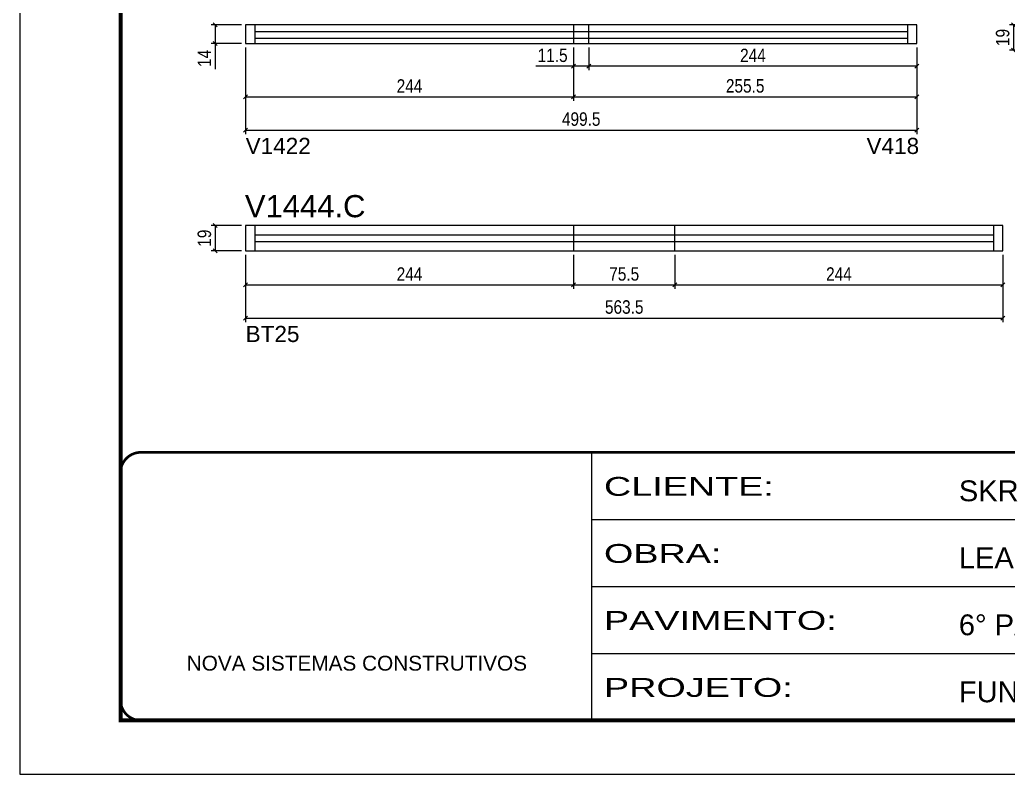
# Model space of a CAD drawing. Extents: x 1959 to 8212, y 239 to 4735.
# Drawn here: x 3557 to 4293, y 2537 to 3097 of the extents above; entities that cross this region are included whole.
import ezdxf

# ---------------------------------------------------------------- set-up
doc = ezdxf.new("R2010")
doc.units = 0
doc.linetypes.add('CONTINUO', pattern=[0])
doc.linetypes.add('DASHED', pattern=[0.75, 0.5, -0.25])
for name, color, linetype in [('5', 5, 'Continuous'), ('COTA', 241, 'Continuous'), ('NOMENCLATURA', 7, 'Continuous'), ('Painéis', 200, 'Continuous'), ('SARR_2.2x7', 40, 'Continuous'), ('SARR_EDITAR', 141, 'Continuous')]:
    doc.layers.add(name, color=color, linetype=linetype)
doc.layers.add('Folhas', color=255, linetype='Continuous', lineweight=9)
doc.layers.add('SARRAFO DE PRESSAO', color=251, linetype='DASHED', lineweight=9)
doc.styles.add('ARIAL', font='arial.ttf')
doc.styles.add('COTA TECNICA', font='techl___.ttf', dxfattribs={"height": 10})
doc.styles.add('COTA TECNICA-50', font='techl___.ttf', dxfattribs={"height": 10})
doc.styles.get("Standard").update_dxf_attribs({"font": 'arial.ttf'})
doc.styles.add('Tecnologia', font='')
doc.styles.get('Tecnologia').set_extended_font_data('Forgotten Futurist')
doc.dimstyles.new('COTA PAINEL-50', dxfattribs={"dimtxt": 10, "dimasz": 3, "dimexe": 3, "dimexo": 3, "dimgap": 3, "dimtad": 1, "dimdec": 1, "dimzin": 12, "dimdsep": 46, "dimtxsty": 'COTA TECNICA-50', "dimblk1": 'OBLIQUE', "dimblk2": 'OBLIQUE', "dimsah": 1, "dimcen": 0.9, "dimclrd": 4, "dimclre": 4, "dimclrt": 240, "dimadec": 1, "dimazin": 3, "dimtfac": 1, "dimtdec": 1, "dimtmove": 0, "dimatfit": 3, "dimfxl": 1, "dimtolj": 1, "dimtzin": 12, "dimarcsym": 0})
doc.dimstyles.new('PAINEL', dxfattribs={"dimtxt": 10, "dimasz": 3, "dimexe": 3, "dimexo": 3, "dimgap": 3, "dimtad": 1, "dimdec": 1, "dimzin": 12, "dimdsep": 46, "dimtxsty": 'COTA TECNICA', "dimblk1": 'OBLIQUE', "dimblk2": 'OBLIQUE', "dimsah": 1, "dimcen": 0.9, "dimclrd": 4, "dimclre": 4, "dimclrt": 240, "dimadec": 1, "dimazin": 3, "dimtfac": 1, "dimtdec": 1, "dimtmove": 0, "dimatfit": 3, "dimfxl": 1, "dimtolj": 1, "dimtzin": 12, "dimarcsym": 0})

# ---------------------------------------------------------------- blocks, each defined once
blk = doc.blocks.new('9999999999')
at = {"color": 30, "linetype": 'CONTINUO'}
for p, q in [((98564.56, 34230.21), (98564.56, 34429.45)), ((98564.56, 34379.64), (99583.98, 34379.64)), ((98564.56, 34329.83), (99487.98, 34329.83)), ((98564.56, 34280.02), (99487.98, 34280.02))]:
    blk.add_line(p, q, dxfattribs=at)
at = {"color": 30, "linetype": 'CONTINUO', "const_width": 2}
blk.add_lwpolyline([(99583.98, 34230.21), (99583.98, 34414.45, 0.414214), (99568.98, 34429.45), (98228.98, 34429.45, 0.414214), (98213.98, 34414.45), (98213.98, 34245.21, 0.414214), (98228.98, 34230.21), (99583.98, 34230.21)], format="xyb", dxfattribs=at)
at = {"layer": 'Folhas'}
blk.add_lwpolyline([(98138.98, 34190.21), (99623.98, 34190.21), (99623.98, 35240.21), (98138.98, 35240.21)], close=True, dxfattribs=at)
at = {"layer": 'Folhas', "color": 30, "const_width": 3}
blk.add_lwpolyline([(98213.98, 34230.21), (99583.98, 34230.21), (99583.98, 35200.21), (98213.98, 35200.21)], close=True, dxfattribs=at)
at = {"color": 7, "linetype": 'Continuous', "ltscale": 5, "style": 'ARIAL'}
for s, height, p in [('SKR', 15.483, (98837.68, 34393.13)), ('LEAF LOEFGREN', 15.4829, (98837.68, 34343.32)), ('6° PAVIMENTO', 15.4829, (98837.68, 34293.51)), ('NOVA SISTEMAS CONSTRUTIVOS', 11.0592, (98263.19, 34267.21)), ('FUNDO DE VIGAS', 15.4829, (98837.68, 34243.7))]:
    blk.add_text(s, height=height, dxfattribs=at).set_placement(p)
at = {"layer": 'Folhas', "color": 7, "style": 'Tecnologia', "width": 1.5}
for s, p in [('CLIENTE:', (98573.65, 34397.17)), ('OBRA:', (98573.65, 34347.31)), ('PAVIMENTO:', (98573.65, 34297.5)), ('PROJETO:', (98573.65, 34247.69))]:
    blk.add_text(s, height=14, dxfattribs=at).set_placement(p)
blk = doc.blocks.new('_Oblique')
at = {"color": 0, "linetype": 'ByBlock', "lineweight": -2}
blk.add_line((-0.5, -0.5), (0.5, 0.5), dxfattribs=at)
blk = doc.blocks.new('*D85')
at = {"layer": 'COTA', "color": 4, "linetype": 'ByBlock', "lineweight": -2, "transparency": 16777216}
for p, q in [((3725.24, 3076.82), (3725.24, 3012.48)), ((4224.74, 3076.82), (4224.74, 3012.48)), ((3725.24, 3015.48), (4224.74, 3015.48))]:
    blk.add_line(p, q, dxfattribs=at)
at = {"layer": 'Defpoints', "color": 0, "linetype": 'ByBlock', "transparency": 16777216}
for p in [(3725.24, 3079.82), (4224.74, 3079.82), (4224.74, 3015.48)]:
    blk.add_point(p, dxfattribs=at)
at = {"layer": 'COTA', "color": 4, "linetype": 'ByBlock', "lineweight": -2, "transparency": 16777216, "xscale": 3, "yscale": 3, "zscale": 3, "rotation": 180}
blk.add_blockref('_Oblique', (3725.24, 3015.48), dxfattribs=at)
at = {"layer": 'COTA', "color": 4, "linetype": 'ByBlock', "lineweight": -2, "transparency": 16777216, "xscale": 3, "yscale": 3, "zscale": 3}
blk.add_blockref('_Oblique', (4224.74, 3015.48), dxfattribs=at)
at = {"layer": 'COTA', "color": 240, "linetype": 'ByBlock', "transparency": 16777216, "insert": (3974.99, 3023.61), "char_height": 10, "attachment_point": 5, "style": 'COTA TECNICA-50'}
blk.add_mtext('\\A1;499.5', dxfattribs=at)
blk = doc.blocks.new('*D86')
at = {"layer": 'COTA', "color": 4, "lineweight": -2, "transparency": 16777216}
for p, q in [((3722.24, 3093.82), (3699.74, 3093.82)), ((3702.74, 3093.82), (3702.74, 3079.82)), ((3722.24, 3079.82), (3699.74, 3079.82)), ((3702.74, 3079.82), (3702.74, 3060.7))]:
    blk.add_line(p, q, dxfattribs=at)
at = {"layer": 'Defpoints', "color": 0, "transparency": 16777216}
for p in [(3725.24, 3093.82), (3702.74, 3079.82), (3725.24, 3079.82)]:
    blk.add_point(p, dxfattribs=at)
at = {"layer": 'COTA', "color": 4, "lineweight": -2, "transparency": 16777216, "xscale": 3, "yscale": 3, "zscale": 3}
for p, rotation in [((3702.74, 3093.82), 90), ((3702.74, 3079.82), 270)]:
    blk.add_blockref('_Oblique', p, dxfattribs=dict(at, rotation=rotation))
at = {"layer": 'COTA', "color": 240, "transparency": 16777216, "insert": (3694.67, 3068.76), "char_height": 10, "attachment_point": 5, "rotation": 90, "style": 'COTA TECNICA'}
blk.add_mtext('\\A1;14', dxfattribs=at)
blk = doc.blocks.new('*D87')
at = {"layer": 'COTA', "color": 4, "lineweight": -2, "transparency": 16777216}
for p, q in [((3725.24, 3076.82), (3725.24, 3037.17)), ((3969.24, 3076.82), (3969.24, 3037.17)), ((3725.24, 3040.17), (3969.24, 3040.17))]:
    blk.add_line(p, q, dxfattribs=at)
at = {"layer": 'Defpoints', "color": 0, "transparency": 16777216}
for p in [(3725.24, 3079.82), (3969.24, 3079.82), (3969.24, 3040.17)]:
    blk.add_point(p, dxfattribs=at)
at = {"layer": 'COTA', "color": 4, "lineweight": -2, "transparency": 16777216, "xscale": 3, "yscale": 3, "zscale": 3, "rotation": 180}
blk.add_blockref('_Oblique', (3725.24, 3040.17), dxfattribs=at)
at = {"layer": 'COTA', "color": 4, "lineweight": -2, "transparency": 16777216, "xscale": 3, "yscale": 3, "zscale": 3}
blk.add_blockref('_Oblique', (3969.24, 3040.17), dxfattribs=at)
at = {"layer": 'COTA', "color": 240, "transparency": 16777216, "insert": (3847.24, 3048.25), "char_height": 10, "attachment_point": 5, "style": 'COTA TECNICA'}
blk.add_mtext('\\A1;244', dxfattribs=at)
blk = doc.blocks.new('*D88')
at = {"layer": 'COTA', "color": 4, "lineweight": -2, "transparency": 16777216}
for p, q in [((3969.24, 3076.82), (3969.24, 3037.17)), ((4224.74, 3076.82), (4224.74, 3037.17)), ((3969.24, 3040.17), (4224.74, 3040.17))]:
    blk.add_line(p, q, dxfattribs=at)
at = {"layer": 'Defpoints', "color": 0, "transparency": 16777216}
for p in [(3969.24, 3079.82), (4224.74, 3079.82), (4224.74, 3040.17)]:
    blk.add_point(p, dxfattribs=at)
at = {"layer": 'COTA', "color": 4, "lineweight": -2, "transparency": 16777216, "xscale": 3, "yscale": 3, "zscale": 3, "rotation": 180}
blk.add_blockref('_Oblique', (3969.24, 3040.17), dxfattribs=at)
at = {"layer": 'COTA', "color": 4, "lineweight": -2, "transparency": 16777216, "xscale": 3, "yscale": 3, "zscale": 3}
blk.add_blockref('_Oblique', (4224.74, 3040.17), dxfattribs=at)
at = {"layer": 'COTA', "color": 240, "transparency": 16777216, "insert": (4096.99, 3048.28), "char_height": 10, "attachment_point": 5, "style": 'COTA TECNICA'}
blk.add_mtext('\\A1;255.5', dxfattribs=at)
blk = doc.blocks.new('*D89')
at = {"layer": 'COTA', "color": 4, "lineweight": -2, "transparency": 16777216}
for p, q in [((3980.74, 3076.82), (3980.74, 3059.92)), ((4224.74, 3076.82), (4224.74, 3059.92)), ((4224.74, 3062.92), (3980.74, 3062.92))]:
    blk.add_line(p, q, dxfattribs=at)
at = {"layer": 'Defpoints', "color": 0, "transparency": 16777216}
for p in [(3980.74, 3079.82), (4224.74, 3079.82), (3980.74, 3062.92)]:
    blk.add_point(p, dxfattribs=at)
at = {"layer": 'COTA', "color": 4, "lineweight": -2, "transparency": 16777216, "xscale": 3, "yscale": 3, "zscale": 3, "rotation": 180}
blk.add_blockref('_Oblique', (3980.74, 3062.92), dxfattribs=at)
at = {"layer": 'COTA', "color": 4, "lineweight": -2, "transparency": 16777216, "xscale": 3, "yscale": 3, "zscale": 3}
blk.add_blockref('_Oblique', (4224.74, 3062.92), dxfattribs=at)
at = {"layer": 'COTA', "color": 240, "transparency": 16777216, "insert": (4102.74, 3070.99), "char_height": 10, "attachment_point": 5, "style": 'COTA TECNICA'}
blk.add_mtext('\\A1;244', dxfattribs=at)
blk = doc.blocks.new('*D90')
at = {"layer": 'COTA', "color": 4, "lineweight": -2, "transparency": 16777216}
for p, q in [((3969.24, 3076.82), (3969.24, 3059.92)), ((3980.74, 3076.82), (3980.74, 3059.92)), ((3969.24, 3062.92), (3941.23, 3062.92)), ((3980.74, 3062.92), (3969.24, 3062.92))]:
    blk.add_line(p, q, dxfattribs=at)
at = {"layer": 'Defpoints', "color": 0, "transparency": 16777216}
for p in [(3969.24, 3079.82), (3980.74, 3079.82), (3969.24, 3062.92)]:
    blk.add_point(p, dxfattribs=at)
at = {"layer": 'COTA', "color": 4, "lineweight": -2, "transparency": 16777216, "xscale": 3, "yscale": 3, "zscale": 3, "rotation": 180}
blk.add_blockref('_Oblique', (3969.24, 3062.92), dxfattribs=at)
at = {"layer": 'COTA', "color": 4, "lineweight": -2, "transparency": 16777216, "xscale": 3, "yscale": 3, "zscale": 3}
blk.add_blockref('_Oblique', (3980.74, 3062.92), dxfattribs=at)
at = {"layer": 'COTA', "color": 240, "transparency": 16777216, "insert": (3953.73, 3071.03), "char_height": 10, "attachment_point": 5, "style": 'COTA TECNICA'}
blk.add_mtext('\\A1;11.5', dxfattribs=at)
blk = doc.blocks.new('*D92')
at = {"layer": 'COTA', "color": 4, "lineweight": -2, "transparency": 16777216}
for p, q in [((4316.18, 3093.82), (4293.69, 3093.82)), ((4296.69, 3093.82), (4296.69, 3074.82)), ((4316.18, 3074.82), (4293.69, 3074.82))]:
    blk.add_line(p, q, dxfattribs=at)
at = {"layer": 'Defpoints', "color": 0, "transparency": 16777216}
for p in [(4319.18, 3093.82), (4296.69, 3074.82), (4319.18, 3074.82)]:
    blk.add_point(p, dxfattribs=at)
at = {"layer": 'COTA', "color": 4, "lineweight": -2, "transparency": 16777216, "xscale": 3, "yscale": 3, "zscale": 3}
for p, rotation in [((4296.69, 3093.82), 90), ((4296.69, 3074.82), 270)]:
    blk.add_blockref('_Oblique', p, dxfattribs=dict(at, rotation=rotation))
at = {"layer": 'COTA', "color": 240, "transparency": 16777216, "insert": (4288.6, 3084.32), "char_height": 10, "attachment_point": 5, "rotation": 90, "style": 'COTA TECNICA'}
blk.add_mtext('\\A1;19', dxfattribs=at)
blk = doc.blocks.new('*D95')
at = {"layer": 'COTA', "color": 4, "linetype": 'ByBlock', "lineweight": -2, "transparency": 16777216}
for p, q in [((3725.24, 2922.63), (3725.24, 2872.68)), ((4288.74, 2922.63), (4288.74, 2872.68)), ((3725.24, 2875.68), (4288.74, 2875.68))]:
    blk.add_line(p, q, dxfattribs=at)
at = {"layer": 'Defpoints', "color": 0, "linetype": 'ByBlock', "transparency": 16777216}
for p in [(3725.24, 2925.63), (4288.74, 2925.63), (4288.74, 2875.68)]:
    blk.add_point(p, dxfattribs=at)
at = {"layer": 'COTA', "color": 4, "linetype": 'ByBlock', "lineweight": -2, "transparency": 16777216, "xscale": 3, "yscale": 3, "zscale": 3, "rotation": 180}
blk.add_blockref('_Oblique', (3725.24, 2875.68), dxfattribs=at)
at = {"layer": 'COTA', "color": 4, "linetype": 'ByBlock', "lineweight": -2, "transparency": 16777216, "xscale": 3, "yscale": 3, "zscale": 3}
blk.add_blockref('_Oblique', (4288.74, 2875.68), dxfattribs=at)
at = {"layer": 'COTA', "color": 240, "linetype": 'ByBlock', "transparency": 16777216, "insert": (4006.99, 2883.9), "char_height": 10, "attachment_point": 5, "style": 'COTA TECNICA-50'}
blk.add_mtext('\\A1;563.5', dxfattribs=at)
blk = doc.blocks.new('*D96')
at = {"layer": 'COTA', "color": 4, "lineweight": -2, "transparency": 16777216}
for p, q in [((3722.24, 2944.63), (3699.74, 2944.63)), ((3702.74, 2944.63), (3702.74, 2925.63)), ((3722.24, 2925.63), (3699.74, 2925.63))]:
    blk.add_line(p, q, dxfattribs=at)
at = {"layer": 'Defpoints', "color": 0, "transparency": 16777216}
for p in [(3725.24, 2944.63), (3702.74, 2925.63), (3725.24, 2925.63)]:
    blk.add_point(p, dxfattribs=at)
at = {"layer": 'COTA', "color": 4, "lineweight": -2, "transparency": 16777216, "xscale": 3, "yscale": 3, "zscale": 3}
for p, rotation in [((3702.74, 2944.63), 90), ((3702.74, 2925.63), 270)]:
    blk.add_blockref('_Oblique', p, dxfattribs=dict(at, rotation=rotation))
at = {"layer": 'COTA', "color": 240, "transparency": 16777216, "insert": (3694.65, 2935.13), "char_height": 10, "attachment_point": 5, "rotation": 90, "style": 'COTA TECNICA'}
blk.add_mtext('\\A1;19', dxfattribs=at)
blk = doc.blocks.new('*D97')
at = {"layer": 'COTA', "color": 4, "lineweight": -2, "transparency": 16777216}
for p, q in [((3725.24, 2922.63), (3725.24, 2897.38)), ((3969.24, 2922.63), (3969.24, 2897.38)), ((3725.24, 2900.38), (3969.24, 2900.38))]:
    blk.add_line(p, q, dxfattribs=at)
at = {"layer": 'Defpoints', "color": 0, "transparency": 16777216}
for p in [(3725.24, 2925.63), (3969.24, 2925.63), (3969.24, 2900.38)]:
    blk.add_point(p, dxfattribs=at)
at = {"layer": 'COTA', "color": 4, "lineweight": -2, "transparency": 16777216, "xscale": 3, "yscale": 3, "zscale": 3, "rotation": 180}
blk.add_blockref('_Oblique', (3725.24, 2900.38), dxfattribs=at)
at = {"layer": 'COTA', "color": 4, "lineweight": -2, "transparency": 16777216, "xscale": 3, "yscale": 3, "zscale": 3}
blk.add_blockref('_Oblique', (3969.24, 2900.38), dxfattribs=at)
at = {"layer": 'COTA', "color": 240, "transparency": 16777216, "insert": (3847.24, 2908.46), "char_height": 10, "attachment_point": 5, "style": 'COTA TECNICA'}
blk.add_mtext('\\A1;244', dxfattribs=at)
blk = doc.blocks.new('*D98')
at = {"layer": 'COTA', "color": 4, "lineweight": -2, "transparency": 16777216}
for p, q in [((3969.24, 2922.63), (3969.24, 2897.38)), ((4044.74, 2922.63), (4044.74, 2897.38)), ((3969.24, 2900.38), (4044.74, 2900.38))]:
    blk.add_line(p, q, dxfattribs=at)
at = {"layer": 'Defpoints', "color": 0, "transparency": 16777216}
for p in [(3969.24, 2925.63), (4044.74, 2925.63), (4044.74, 2900.38)]:
    blk.add_point(p, dxfattribs=at)
at = {"layer": 'COTA', "color": 4, "lineweight": -2, "transparency": 16777216, "xscale": 3, "yscale": 3, "zscale": 3, "rotation": 180}
blk.add_blockref('_Oblique', (3969.24, 2900.38), dxfattribs=at)
at = {"layer": 'COTA', "color": 4, "lineweight": -2, "transparency": 16777216, "xscale": 3, "yscale": 3, "zscale": 3}
blk.add_blockref('_Oblique', (4044.74, 2900.38), dxfattribs=at)
at = {"layer": 'COTA', "color": 240, "transparency": 16777216, "insert": (4006.99, 2908.49), "char_height": 10, "attachment_point": 5, "style": 'COTA TECNICA'}
blk.add_mtext('\\A1;75.5', dxfattribs=at)
blk = doc.blocks.new('*D99')
at = {"layer": 'COTA', "color": 4, "lineweight": -2, "transparency": 16777216}
for p, q in [((4044.74, 2922.63), (4044.74, 2897.38)), ((4288.74, 2922.63), (4288.74, 2897.38)), ((4044.74, 2900.38), (4288.74, 2900.38))]:
    blk.add_line(p, q, dxfattribs=at)
at = {"layer": 'Defpoints', "color": 0, "transparency": 16777216}
for p in [(4044.74, 2925.63), (4288.74, 2925.63), (4288.74, 2900.38)]:
    blk.add_point(p, dxfattribs=at)
at = {"layer": 'COTA', "color": 4, "lineweight": -2, "transparency": 16777216, "xscale": 3, "yscale": 3, "zscale": 3, "rotation": 180}
blk.add_blockref('_Oblique', (4044.74, 2900.38), dxfattribs=at)
at = {"layer": 'COTA', "color": 4, "lineweight": -2, "transparency": 16777216, "xscale": 3, "yscale": 3, "zscale": 3}
blk.add_blockref('_Oblique', (4288.74, 2900.38), dxfattribs=at)
at = {"layer": 'COTA', "color": 240, "transparency": 16777216, "insert": (4166.74, 2908.46), "char_height": 10, "attachment_point": 5, "style": 'COTA TECNICA'}
blk.add_mtext('\\A1;244', dxfattribs=at)

msp = doc.modelspace()

# ---------------------------------------------------------------- linework, layer by layer
at = {"layer": 'Painéis', "linetype": 'ByBlock'}
for p, q in [((3725.24, 3093.82), (3725.24, 3079.82)), ((4224.74, 3093.82), (3725.24, 3093.82)), ((3969.24, 3093.82), (3969.24, 3079.82)), ((3980.74, 3079.82), (3980.74, 3093.82)), ((4224.74, 3079.82), (4224.74, 3093.82)), ((3725.24, 3079.82), (4224.74, 3079.82)), ((3725.24, 2944.63), (3725.24, 2925.63)), ((4288.74, 2944.63), (3725.24, 2944.63)), ((3969.24, 2944.63), (3969.24, 2925.63)), ((4044.74, 2925.63), (4044.74, 2944.63)), ((4288.74, 2925.63), (4288.74, 2944.63)), ((3725.24, 2925.63), (4288.74, 2925.63))]:
    msp.add_line(p, q, dxfattribs=at)
at = {"layer": 'SARR_2.2x7', "linetype": 'Continuous'}
for p, q in [((3732.24, 3093.82), (3732.24, 3079.82)), ((4217.74, 3093.82), (4217.74, 3079.82)), ((3732.24, 2944.63), (3732.24, 2925.63)), ((4281.74, 2944.63), (4281.74, 2925.63)), ((3732.24, 2937.63), (3969.24, 2937.63)), ((3969.24, 2937.63), (4044.74, 2937.63)), ((4044.74, 2937.63), (4281.74, 2937.63)), ((3732.24, 2932.63), (3969.24, 2932.63)), ((3969.24, 2932.63), (4044.74, 2932.63)), ((4044.74, 2932.63), (4281.74, 2932.63))]:
    msp.add_line(p, q, dxfattribs=at)
at = {"layer": 'SARR_EDITAR', "linetype": 'Continuous'}
for p, q in [((3732.24, 3088.82), (3969.24, 3088.82)), ((3732.24, 3083.82), (3969.24, 3083.82)), ((3969.24, 3088.82), (4217.74, 3088.82)), ((3969.24, 3083.82), (4217.74, 3083.82))]:
    msp.add_line(p, q, dxfattribs=at)

# ---------------------------------------------------------------- block references
at = {"layer": 'SARRAFO DE PRESSAO', "color": 6, "linetype": 'ByBlock'}
msp.add_blockref('9999999999', (-94581.71, -31653.56), dxfattribs=at)

# ---------------------------------------------------------------- texts
at = {"layer": '5', "linetype": 'Continuous'}
for s, rotation, p in [('V1422', 0.00004, (3725.32, 2997.72)), ('V418', 359.99996, (4187.28, 2997.72)), ('BT25', 0.00004, (3725.32, 2857.93))]:
    msp.add_text(s, height=12, rotation=rotation, dxfattribs=at).set_placement(p)
at = {"layer": 'NOMENCLATURA', "linetype": 'Continuous'}
msp.add_text('V1444.C', height=16.5, dxfattribs=at).set_placement((3724.77, 2950.69))

# ---------------------------------------------------------------- dimensions: what is measured, and where the dimension line sits
at = {"layer": 'COTA'}
for base, p1, p2, picture, middle in [((3702.74, 3079.82), (3725.24, 3093.82), (3725.24, 3079.82), '*D86', (3694.67, 3068.76)), ((4296.69, 3074.82), (4319.18, 3093.82), (4319.18, 3074.82), '*D92', (4288.6, 3084.32)), ((3702.74, 2925.63), (3725.24, 2944.63), (3725.24, 2925.63), '*D96', (3694.65, 2935.13))]:
    dim = msp.add_linear_dim(base=base, p1=p1, p2=p2, angle=90, dimstyle='PAINEL', dxfattribs=at)
    dim.commit()
    dim.dimension.update_dxf_attribs({"geometry": picture, "text_midpoint": middle})
at = {"layer": 'COTA', "color": 1, "linetype": 'ByBlock'}
for base, p1, p2, picture, middle in [((4224.74, 3015.48), (3725.24, 3079.82), (4224.74, 3079.82), '*D85', (3974.99, 3023.61)), ((4288.74, 2875.68), (3725.24, 2925.63), (4288.74, 2925.63), '*D95', (4006.99, 2883.9))]:
    dim = msp.add_linear_dim(base=base, p1=p1, p2=p2, dimstyle='COTA PAINEL-50', override={"dimarcsym": 1}, dxfattribs=at)
    dim.commit()
    dim.dimension.update_dxf_attribs({"geometry": picture, "text_midpoint": middle})
at = {"layer": 'COTA'}
for base, p1, p2, picture, middle in [((3969.24, 3040.17), (3725.24, 3079.82), (3969.24, 3079.82), '*D87', (3847.24, 3048.25)), ((3969.24, 3062.92), (3980.74, 3079.82), (3969.24, 3079.82), '*D90', (3953.73, 3071.03)), ((3980.74, 3062.92), (4224.74, 3079.82), (3980.74, 3079.82), '*D89', (4102.74, 3070.99)), ((3969.24, 2900.38), (3725.24, 2925.63), (3969.24, 2925.63), '*D97', (3847.24, 2908.46)), ((4288.74, 2900.38), (4044.74, 2925.63), (4288.74, 2925.63), '*D99', (4166.74, 2908.46))]:
    dim = msp.add_linear_dim(base=base, p1=p1, p2=p2, dimstyle='PAINEL', dxfattribs=at)
    dim.commit()
    dim.dimension.update_dxf_attribs({"geometry": picture, "text_midpoint": middle})
for base, p1, p2, picture, middle in [((4224.74, 3040.17), (3969.24, 3079.82), (4224.74, 3079.82), '*D88', (4096.99, 3048.28)), ((4044.74, 2900.38), (3969.24, 2925.63), (4044.74, 2925.63), '*D98', (4006.99, 2908.49))]:
    dim = msp.add_linear_dim(base=base, p1=p1, p2=p2, dimstyle='PAINEL', override={"dimtmove": 1}, dxfattribs=at)
    dim.commit()
    dim.dimension.update_dxf_attribs({"geometry": picture, "text_midpoint": middle})

doc.saveas('drawing.dxf')
